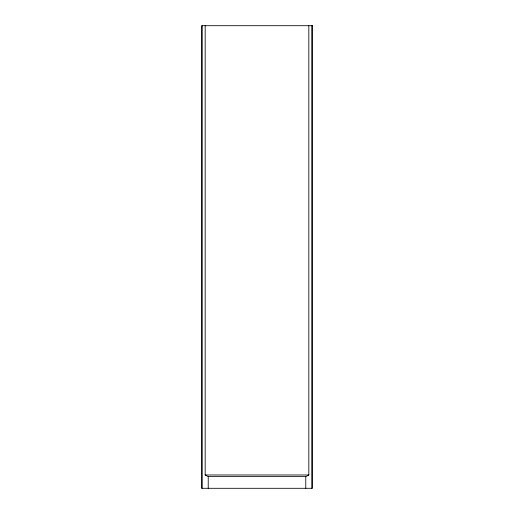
<?xml version="1.0" encoding="UTF-8"?>
<svg xmlns="http://www.w3.org/2000/svg" width="514" height="514" viewBox="0 0 514 514"><rect width="100%" height="100%" fill="white"/><g stroke="black" fill="none" stroke-linecap="round" stroke-linejoin="round"><path stroke-width="0.77" d="M205.176 25.7L205.176 474.981L208.221 476.619L305.779 476.619L308.824 474.981L308.824 25.7M205.176 474.981L308.824 474.981M311.767 25.7L311.767 488.3M305.779 476.619L305.779 488.3M208.221 476.619L208.221 488.3M202.233 25.7L202.233 488.3M312.467 25.7L201.533 25.7L201.533 488.3L312.467 488.3L312.467 25.7"/></g></svg>
